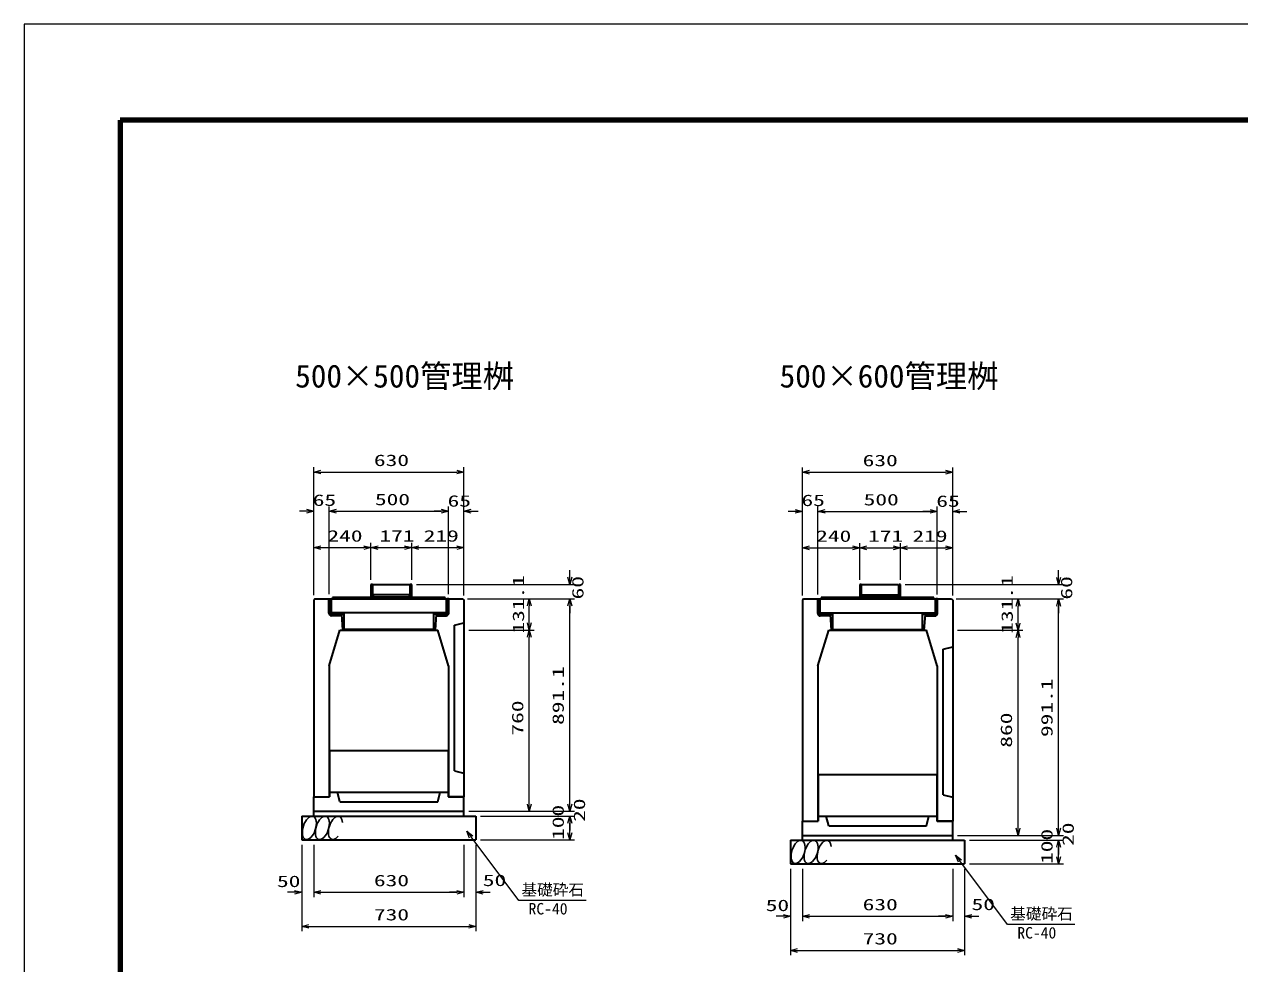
# Model space of a CAD drawing. Units: millimetres on the paper. Extents: x 0 to 841, y 0 to 594.
# Drawn here: x 0 to 254.8, y 397.1 to 594 of the extents above; entities that cross this region are included whole.
import ezdxf
from ezdxf.enums import TextEntityAlignment as Align

# ---------------------------------------------------------------- set-up
doc = ezdxf.new("R2010")
doc.units = ezdxf.units.MM
for name, color, linetype, lineweight in [('D-STR-DIM（寸法）', 7, 'Continuous', 13), ('D-STR-HTXT(基礎砕石-旗)', 7, 'Continuous', 13), ('D-STR-STRF(グリ)', 7, 'Continuous', 25), ('D-STR（構造物）', 1, 'Continuous', 35), ('D-TTL-LINE（区切線）', 7, 'Continuous', 18), ('D-TTL（外枠）', 2, 'Continuous', 140)]:
    doc.layers.add(name, color=color, linetype=linetype, lineweight=lineweight)
doc.layers.add('D-STR-TXT(文字)', color=7, linetype='Continuous')
doc.styles.add('ＭＳ ゴシック', font='')
doc.styles.get('ＭＳ ゴシック').set_extended_font_data('MS Gothic')

# ---------------------------------------------------------------- blocks, each defined once
blk = doc.blocks.new('_Open30')
at = {"color": 7, "linetype": 'Continuous', "lineweight": 13}
for p, q in [((-1, 0.2679), (0, 0)), ((0, 0), (-1, -0.2679)), ((0, 0), (-1, 0))]:
    blk.add_line(p, q, dxfattribs=at)

msp = doc.modelspace()

# ---------------------------------------------------------------- linework, layer by layer
at = {"layer": 'D-STR-DIM（寸法）'}
for p, q in [((60.67, 492.94), (60.67, 501.148)), ((62.17, 500.148), (90.67, 500.148)), ((92.17, 492.945), (92.17, 501.148)), ((163.13, 492.901), (163.13, 501.109)), ((164.63, 500.109), (193.13, 500.109)), ((194.63, 492.906), (194.63, 501.109)), ((59.17, 491.94), (57.67, 491.94)), ((60.67, 474.342), (60.67, 492.94)), ((63.92, 474.527), (63.92, 492.94)), ((63.92, 475.527), (63.92, 492.94)), ((65.42, 491.94), (66.92, 491.94)), ((65.42, 491.94), (87.42, 491.94)), ((87.42, 491.945), (85.92, 491.945)), ((88.92, 474.527), (88.92, 492.945)), ((88.92, 475.527), (88.92, 492.94)), ((92.17, 474.289), (92.17, 492.945)), ((93.67, 491.945), (95.17, 491.945)), ((161.63, 491.901), (160.13, 491.901)), ((163.13, 474.303), (163.13, 492.901)), ((166.38, 474.488), (166.38, 492.901)), ((166.38, 475.488), (166.38, 492.901)), ((167.88, 491.901), (169.38, 491.901)), ((167.88, 491.901), (189.88, 491.901)), ((189.88, 491.906), (188.38, 491.906)), ((191.38, 474.488), (191.38, 492.906)), ((191.38, 475.488), (191.38, 492.901)), ((194.63, 474.25), (194.63, 492.906)), ((196.13, 491.906), (197.63, 491.906)), ((60.67, 474.342), (60.67, 485.301)), ((62.17, 484.301), (71.17, 484.301)), ((72.67, 477.587), (72.67, 485.301)), ((72.67, 477.587), (72.67, 485.301)), ((74.17, 484.301), (79.72, 484.301)), ((81.22, 477.587), (81.22, 485.301)), ((81.22, 477.587), (81.22, 485.301)), ((82.72, 484.301), (90.67, 484.301)), ((92.17, 474.342), (92.17, 485.301)), ((163.13, 474.303), (163.13, 485.262)), ((164.63, 484.262), (173.63, 484.262)), ((175.13, 477.548), (175.13, 485.262)), ((175.13, 477.548), (175.13, 485.262)), ((176.63, 484.262), (182.18, 484.262)), ((183.68, 477.548), (183.68, 485.262)), ((183.68, 477.548), (183.68, 485.262)), ((185.18, 484.262), (193.13, 484.262)), ((194.63, 474.303), (194.63, 485.262)), ((114.372, 478.087), (114.372, 479.587)), ((216.833, 478.048), (216.833, 479.548)), ((82.22, 476.587), (115.372, 476.587)), ((184.68, 476.548), (217.833, 476.548)), ((92.92, 473.587), (115.372, 473.587)), ((92.92, 473.587), (106.874, 473.587)), ((92.92, 473.587), (115.372, 473.587)), ((105.874, 468.534), (105.874, 472.087)), ((114.372, 430.534), (114.372, 472.087)), ((114.372, 472.087), (114.372, 470.587)), ((195.38, 473.548), (217.833, 473.548)), ((195.38, 473.548), (209.335, 473.548)), ((195.38, 473.548), (217.833, 473.548)), ((208.335, 468.495), (208.335, 472.048)), ((216.833, 425.495), (216.833, 472.048)), ((216.833, 472.048), (216.833, 470.548)), ((93.17, 467.034), (106.874, 467.034)), ((93.17, 467.034), (106.874, 467.034)), ((195.63, 466.995), (209.335, 466.995)), ((195.63, 466.995), (209.335, 466.995)), ((105.874, 430.534), (105.874, 465.534)), ((208.335, 425.495), (208.335, 465.495)), ((114.372, 430.534), (114.372, 432.034)), ((93.17, 429.034), (115.372, 429.034)), ((93.17, 429.034), (106.874, 429.034)), ((93.17, 429.034), (115.372, 429.034)), ((95.67, 428.034), (115.372, 428.034)), ((95.67, 428.034), (115.372, 428.034)), ((114.372, 424.534), (114.372, 426.534)), ((114.372, 426.534), (114.372, 425.034)), ((216.833, 425.495), (216.833, 426.995)), ((95.67, 423.034), (115.372, 423.034)), ((195.63, 423.995), (217.833, 423.995)), ((195.63, 423.995), (209.335, 423.995)), ((195.63, 423.995), (217.833, 423.995)), ((198.13, 422.995), (217.833, 422.995)), ((198.13, 422.995), (217.833, 422.995)), ((58.17, 422.034), (58.17, 411.067)), ((58.17, 421.034), (58.17, 403.91)), ((60.67, 422.034), (60.67, 411.067)), ((60.67, 422.034), (60.67, 411.067)), ((92.17, 422.034), (92.17, 411.067)), ((92.17, 421.034), (92.17, 411.067)), ((94.67, 422.034), (94.67, 411.067)), ((94.67, 421.034), (94.67, 403.91)), ((216.833, 419.495), (216.833, 421.495)), ((216.833, 421.495), (216.833, 419.995)), ((198.13, 417.995), (217.833, 417.995)), ((160.63, 416.995), (160.63, 406.028)), ((160.63, 415.995), (160.63, 398.871)), ((163.13, 416.995), (163.13, 406.028)), ((163.13, 416.995), (163.13, 406.028)), ((194.63, 416.995), (194.63, 406.028)), ((194.63, 415.995), (194.63, 406.028)), ((197.13, 416.995), (197.13, 406.028)), ((197.13, 415.995), (197.13, 398.871)), ((56.67, 412.067), (55.17, 412.067)), ((62.17, 412.067), (63.67, 412.067)), ((62.17, 412.067), (90.67, 412.067)), ((90.67, 412.067), (89.17, 412.067)), ((96.17, 412.067), (97.67, 412.067)), ((159.13, 407.028), (157.63, 407.028)), ((164.63, 407.028), (166.13, 407.028)), ((164.63, 407.028), (193.13, 407.028)), ((193.13, 407.028), (191.63, 407.028)), ((198.63, 407.028), (200.13, 407.028)), ((59.67, 404.91), (93.17, 404.91)), ((162.13, 399.871), (195.63, 399.871))]:
    msp.add_line(p, q, dxfattribs=at)
at = {"layer": 'D-STR-HTXT(基礎砕石-旗)'}
for points in [[(117.791, 410.337), (103.688, 410.337), (93.684, 423.663)], [(220.252, 405.298), (206.148, 405.298), (196.144, 418.624)]]:
    msp.add_lwpolyline(points, dxfattribs=at)
at = {"layer": 'D-STR-STRF(グリ)'}
for centre in [(59.764, 425.558), (62.486, 425.558), (162.225, 420.519), (164.946, 420.519)]:
    msp.add_ellipse(centre, major_axis=(0.79, 2.421), ratio=0.5139, dxfattribs=at)
for centre in [(65.226, 425.558), (167.687, 420.519)]:
    msp.add_ellipse(centre, major_axis=(0.79, 2.421), ratio=0.5139, start_param=5.3575563, end_param=10.3750652, dxfattribs=at)
at = {"layer": 'D-STR（構造物）'}
for p, q in [((72.67, 476.587), (72.67, 473.637)), ((72.97, 476.587), (72.67, 476.587)), ((72.97, 476.587), (72.97, 473.637)), ((73.07, 476.587), (80.82, 476.587)), ((73.07, 474.387), (73.07, 476.587)), ((80.82, 476.587), (80.82, 474.387)), ((80.92, 476.587), (80.92, 473.637)), ((81.22, 476.587), (80.92, 476.587)), ((81.22, 473.637), (81.22, 476.587)), ((175.131, 476.548), (175.13, 473.598)), ((175.43, 476.548), (175.13, 476.548)), ((175.43, 476.548), (175.43, 473.598)), ((175.53, 476.548), (183.28, 476.548)), ((175.53, 474.348), (175.53, 476.548)), ((183.28, 476.548), (183.28, 474.348)), ((183.38, 476.548), (183.38, 473.598)), ((183.68, 476.548), (183.38, 476.548)), ((183.68, 473.598), (183.68, 476.548)), ((80.92, 473.937), (72.97, 473.937)), ((80.82, 474.387), (73.07, 474.387)), ((73.22, 473.937), (73.22, 474.387)), ((80.67, 474.387), (80.67, 473.937)), ((183.28, 474.348), (175.53, 474.348)), ((175.68, 473.898), (175.68, 474.348)), ((183.13, 474.348), (183.13, 473.898)), ((60.92, 473.587), (60.67, 473.342)), ((60.67, 473.342), (60.67, 432.034)), ((60.92, 473.587), (91.92, 473.587)), ((63.87, 473.587), (64.17, 473.587)), ((63.87, 470.537), (63.87, 473.587)), ((64.17, 473.587), (64.17, 470.537)), ((64.37, 473.637), (88.47, 473.637)), ((64.37, 470.637), (64.37, 473.637)), ((72.67, 473.862), (64.595, 473.862)), ((64.595, 473.862), (64.595, 473.637)), ((88.245, 473.862), (81.22, 473.862)), ((88.245, 473.637), (88.245, 473.862)), ((88.47, 473.637), (88.47, 470.637)), ((88.97, 473.587), (88.67, 473.587)), ((88.67, 473.587), (88.67, 470.537)), ((88.97, 470.537), (88.97, 473.587)), ((91.92, 473.587), (92.17, 473.342)), ((92.17, 473.342), (92.17, 432.034)), ((163.38, 473.548), (163.13, 473.303)), ((163.13, 473.303), (163.13, 426.995)), ((163.38, 473.548), (194.38, 473.548)), ((166.33, 473.548), (166.63, 473.548)), ((166.33, 470.498), (166.33, 473.548)), ((166.63, 473.548), (166.63, 470.498)), ((166.83, 473.598), (190.93, 473.598)), ((166.83, 470.598), (166.83, 473.598)), ((175.131, 473.823), (167.055, 473.823)), ((167.055, 473.823), (167.055, 473.598)), ((183.38, 473.898), (175.43, 473.898)), ((190.705, 473.823), (183.68, 473.823)), ((190.705, 473.598), (190.705, 473.823)), ((190.93, 473.598), (190.93, 470.598)), ((191.43, 473.548), (191.13, 473.548)), ((191.13, 473.548), (191.13, 470.498)), ((191.43, 470.498), (191.43, 473.548)), ((194.38, 473.548), (194.63, 473.303)), ((194.63, 473.303), (194.63, 426.995)), ((88.47, 470.637), (64.37, 470.637)), ((64.37, 470.337), (66.795, 470.337)), ((66.42, 470.037), (64.37, 470.037)), ((64.595, 470.637), (64.595, 470.337)), ((66.42, 470.337), (66.42, 470.037)), ((66.47, 470.337), (66.72, 467.034)), ((66.795, 470.337), (66.795, 470.637)), ((67.045, 467.137), (67.045, 470.637)), ((85.795, 470.637), (85.795, 467.137)), ((86.045, 470.337), (86.045, 470.637)), ((88.47, 470.337), (86.045, 470.337)), ((86.37, 470.337), (86.12, 467.034)), ((86.42, 470.337), (86.42, 470.037)), ((86.42, 470.037), (88.47, 470.037)), ((88.245, 470.637), (88.245, 470.337)), ((190.93, 470.598), (166.83, 470.598)), ((166.83, 470.298), (169.255, 470.298)), ((168.88, 469.998), (166.83, 469.998)), ((167.055, 470.598), (167.055, 470.298)), ((168.88, 470.298), (168.88, 469.998)), ((168.93, 470.298), (169.18, 466.995)), ((169.255, 470.298), (169.255, 470.598)), ((169.505, 467.098), (169.505, 470.598)), ((188.255, 470.598), (188.255, 467.098)), ((188.505, 470.298), (188.505, 470.598)), ((190.93, 470.298), (188.505, 470.298)), ((188.83, 470.298), (188.58, 466.995)), ((188.88, 470.298), (188.88, 469.998)), ((188.88, 469.998), (190.93, 469.998)), ((190.705, 470.598), (190.705, 470.298)), ((63.92, 459.534), (66.17, 467.034)), ((66.17, 467.034), (86.67, 467.034)), ((85.795, 467.137), (67.045, 467.137)), ((88.92, 459.534), (86.67, 467.034)), ((90.17, 468.034), (92.17, 468.534)), ((90.17, 437.534), (90.17, 468.034)), ((166.38, 459.495), (168.63, 466.995)), ((168.63, 466.995), (189.13, 466.995)), ((188.255, 467.098), (169.505, 467.098)), ((191.38, 459.495), (189.13, 466.995)), ((192.63, 462.995), (194.63, 463.495)), ((192.63, 432.495), (192.63, 462.995)), ((63.92, 459.534), (63.92, 432.034)), ((88.92, 459.534), (88.92, 432.034)), ((166.38, 459.495), (166.38, 426.995)), ((191.38, 459.495), (191.38, 426.995)), ((63.995, 441.784), (88.845, 441.784)), ((63.995, 441.784), (63.995, 432.034)), ((88.845, 441.784), (88.845, 432.034)), ((90.17, 437.534), (92.17, 437.034)), ((166.455, 436.745), (191.305, 436.745)), ((166.455, 436.745), (166.455, 426.995)), ((191.305, 436.745), (191.305, 426.995)), ((60.67, 428.034), (60.67, 432.034)), ((60.67, 432.034), (63.995, 432.034)), ((60.67, 432.034), (63.92, 432.034)), ((63.995, 433.034), (88.845, 433.034)), ((66.17, 431.034), (65.67, 433.034)), ((66.17, 431.034), (86.67, 431.034)), ((86.67, 431.034), (87.17, 433.034)), ((92.17, 432.034), (88.845, 432.034)), ((88.92, 432.034), (92.17, 432.034)), ((92.17, 428.034), (92.17, 432.034)), ((192.63, 432.495), (194.63, 431.995)), ((60.67, 429.034), (92.17, 429.034)), ((58.17, 428.034), (58.17, 423.034)), ((58.17, 428.034), (94.67, 428.034)), ((94.67, 428.034), (94.67, 423.034)), ((163.13, 422.995), (163.13, 426.995)), ((163.13, 426.995), (166.455, 426.995)), ((163.13, 426.995), (166.38, 426.995)), ((166.455, 427.995), (191.305, 427.995)), ((168.63, 425.995), (168.13, 427.995)), ((168.63, 425.995), (189.13, 425.995)), ((189.13, 425.995), (189.63, 427.995)), ((194.63, 426.995), (191.305, 426.995)), ((191.38, 426.995), (194.63, 426.995)), ((194.63, 422.995), (194.63, 426.995)), ((58.17, 423.034), (94.67, 423.034)), ((160.63, 422.995), (160.63, 417.995)), ((160.63, 422.995), (197.13, 422.995)), ((163.13, 423.995), (194.63, 423.995)), ((197.13, 422.995), (197.13, 417.995)), ((160.63, 417.995), (197.13, 417.995))]:
    msp.add_line(p, q, dxfattribs=at)
for centre, radius, start, end in [((64.37, 470.537), 0.5, 180, 270), ((64.37, 470.537), 0.2, 180, 270), ((88.47, 470.537), 0.2, 270, 0), ((88.47, 470.537), 0.5, 270, 0), ((166.83, 470.498), 0.5, 180, 270), ((166.83, 470.498), 0.2, 180, 270), ((190.93, 470.498), 0.2, 270, 0), ((190.93, 470.498), 0.5, 270, 0)]:
    msp.add_arc(centre, radius, start, end, dxfattribs=at)
at = {"layer": 'D-TTL-LINE（区切線）'}
for p, q in [((841, 594), (0, 594)), ((0, 594), (0, 0))]:
    msp.add_line(p, q, dxfattribs=at)
at = {"layer": 'D-TTL（外枠）'}
for p, q in [((820.9, 573.9), (20.1, 573.9)), ((20.1, 573.9), (20.1, 20.1))]:
    msp.add_line(p, q, dxfattribs=at)

# ---------------------------------------------------------------- block references
at = {"layer": 'D-STR-DIM（寸法）'}
for p, xscale, yscale, rotation in [((60.67, 500.148), 1.5, 1.5, 180), ((163.13, 500.109), 1.499999, 1.499999, 180), ((63.92, 491.94), 1.5, 1.5, 180), ((63.92, 491.94), 1.5, 1.5, 180), ((92.17, 491.945), 1.5, 1.5, 180), ((166.38, 491.901), 1.499999, 1.499999, 180), ((166.38, 491.901), 1.499999, 1.499999, 180), ((194.63, 491.906), 1.499999, 1.499999, 180), ((60.67, 484.301), 1.5, 1.5, 180), ((72.67, 484.301), 1.5, 1.5, 180), ((81.22, 484.301), 1.5, 1.5, 180), ((163.13, 484.262), 1.499999, 1.499999, 180), ((175.13, 484.262), 1.499999, 1.499999, 180), ((183.68, 484.262), 1.499999, 1.499999, 180), ((114.372, 476.587), 1.5, 1.5, 270), ((216.833, 476.548), 1.499999, 1.499999, 270), ((105.874, 473.587), 1.5, 1.5, 90), ((114.372, 473.587), 1.5, 1.5, 90), ((114.372, 473.587), 1.5, 1.5, 90), ((208.335, 473.548), 1.499999, 1.499999, 90), ((216.833, 473.548), 1.499999, 1.499999, 90), ((216.833, 473.548), 1.499999, 1.499999, 90), ((105.874, 467.034), 1.5, 1.5, 270), ((105.874, 467.034), 1.5, 1.5, 90), ((208.335, 466.995), 1.499999, 1.499999, 270), ((208.335, 466.995), 1.499999, 1.499999, 90), ((105.874, 429.034), 1.5, 1.5, 270), ((114.372, 429.034), 1.5, 1.5, 270), ((114.372, 429.034), 1.5, 1.5, 270), ((114.372, 428.034), 1.5, 1.5, 90), ((114.372, 428.034), 1.5, 1.5, 90), ((114.372, 423.034), 1.5, 1.5, 270), ((208.335, 423.995), 1.499999, 1.499999, 270), ((216.833, 423.995), 1.499999, 1.499999, 270), ((216.833, 423.995), 1.499999, 1.499999, 270), ((216.833, 422.995), 1.499999, 1.499999, 90), ((216.833, 422.995), 1.499999, 1.499999, 90), ((216.833, 417.995), 1.499999, 1.499999, 270), ((60.67, 412.067), 1.5, 1.5, 180), ((60.67, 412.067), 1.5, 1.5, 180), ((94.67, 412.067), 1.5, 1.5, 180), ((58.17, 404.91), 1.5, 1.5, 180), ((163.13, 407.028), 1.499999, 1.499999, 180), ((163.13, 407.028), 1.499999, 1.499999, 180), ((197.13, 407.028), 1.499999, 1.499999, 180), ((160.63, 399.871), 1.499999, 1.499999, 180)]:
    msp.add_blockref('_Open30', p, dxfattribs=dict(at, xscale=xscale, yscale=yscale, rotation=rotation))
for p, xscale, yscale in [((92.17, 500.148), 1.5, 1.5), ((194.63, 500.109), 1.499999, 1.499999), ((60.67, 491.94), 1.5, 1.5), ((88.92, 491.945), 1.5, 1.5), ((88.92, 491.94), 1.5, 1.5), ((163.13, 491.901), 1.499999, 1.499999), ((191.38, 491.906), 1.499999, 1.499999), ((191.38, 491.901), 1.499999, 1.499999), ((72.67, 484.301), 1.5, 1.5), ((81.22, 484.301), 1.5, 1.5), ((92.17, 484.301), 1.5, 1.5), ((175.13, 484.262), 1.499999, 1.499999), ((183.68, 484.262), 1.499999, 1.499999), ((194.63, 484.262), 1.499999, 1.499999), ((58.17, 412.067), 1.5, 1.5), ((92.17, 412.067), 1.5, 1.5), ((92.17, 412.067), 1.5, 1.5), ((94.67, 404.91), 1.5, 1.5), ((160.63, 407.028), 1.499999, 1.499999), ((194.63, 407.028), 1.499999, 1.499999), ((194.63, 407.028), 1.499999, 1.499999), ((197.13, 399.871), 1.499999, 1.499999)]:
    msp.add_blockref('_Open30', p, dxfattribs=dict(at, xscale=xscale, yscale=yscale))
at = {"layer": 'D-STR-HTXT(基礎砕石-旗)', "rotation": 126.89552}
for p, xscale, yscale in [((92.783, 424.863), 1.5, 1.5), ((195.244, 419.824), 1.499999, 1.499999)]:
    msp.add_blockref('_Open30', p, dxfattribs=dict(at, xscale=xscale, yscale=yscale))

# ---------------------------------------------------------------- texts
at = {"layer": 'D-STR-DIM（寸法）', "style": 'ＭＳ ゴシック', "width": 1.5}
for s, p in [('630', (73.295, 500.686)), ('630', (175.755, 500.646)), ('65', (60.467, 492.333)), ('500', (73.503, 492.477)), ('65', (88.735, 492.168)), ('65', (162.928, 492.294)), ('500', (175.964, 492.438)), ('65', (191.195, 492.129)), ('240', (63.545, 484.838)), ('171', (74.445, 484.838)), ('219', (83.732, 484.838)), ('240', (166.005, 484.799)), ('171', (176.905, 484.799)), ('219', (186.192, 484.799)), ('50', (52.972, 412.434)), ('630', (73.295, 412.605)), ('50', (96.121, 412.642)), ('50', (155.433, 407.395)), ('630', (175.755, 407.566)), ('50', (198.582, 407.603)), ('730', (73.295, 405.447)), ('730', (175.755, 400.408))]:
    msp.add_text(s, height=2.405, dxfattribs=at).set_placement(p, align=Align.BOTTOM_LEFT)
for s, p in [('131.1', (105.499, 466.288)), ('60', (117.955, 473.445)), ('131.1', (207.96, 466.249)), ('60', (220.415, 473.406)), ('891.1', (113.835, 447.144)), ('991.1', (216.295, 444.605)), ('760', (105.337, 444.909)), ('860', (207.797, 442.37)), ('20', (118.287, 426.816)), ('100', (113.835, 423.034)), ('20', (220.747, 421.777)), ('100', (216.295, 417.995))]:
    msp.add_text(s, height=2.405, rotation=90, dxfattribs=at).set_placement(p, align=Align.BOTTOM_LEFT)
at = {"layer": 'D-STR-HTXT(基礎砕石-旗)', "style": 'ＭＳ ゴシック'}
for s, p in [('基礎砕石', (104.223, 410.672)), ('RC-40', (105.711, 406.687)), ('基礎砕石', (206.684, 405.633)), ('RC-40', (208.172, 401.647))]:
    msp.add_text(s, height=2.405, dxfattribs=at).set_placement(p, align=Align.BOTTOM_LEFT)
at = {"layer": 'D-STR-TXT(文字)', "style": 'ＭＳ ゴシック'}
for s, p in [('500×500管理桝', (56.792, 516.419)), ('500×600管理桝', (158.35, 516.419))]:
    msp.add_text(s, height=4.811, dxfattribs=at).set_placement(p, align=Align.BOTTOM_LEFT)

doc.saveas('drawing.dxf')
